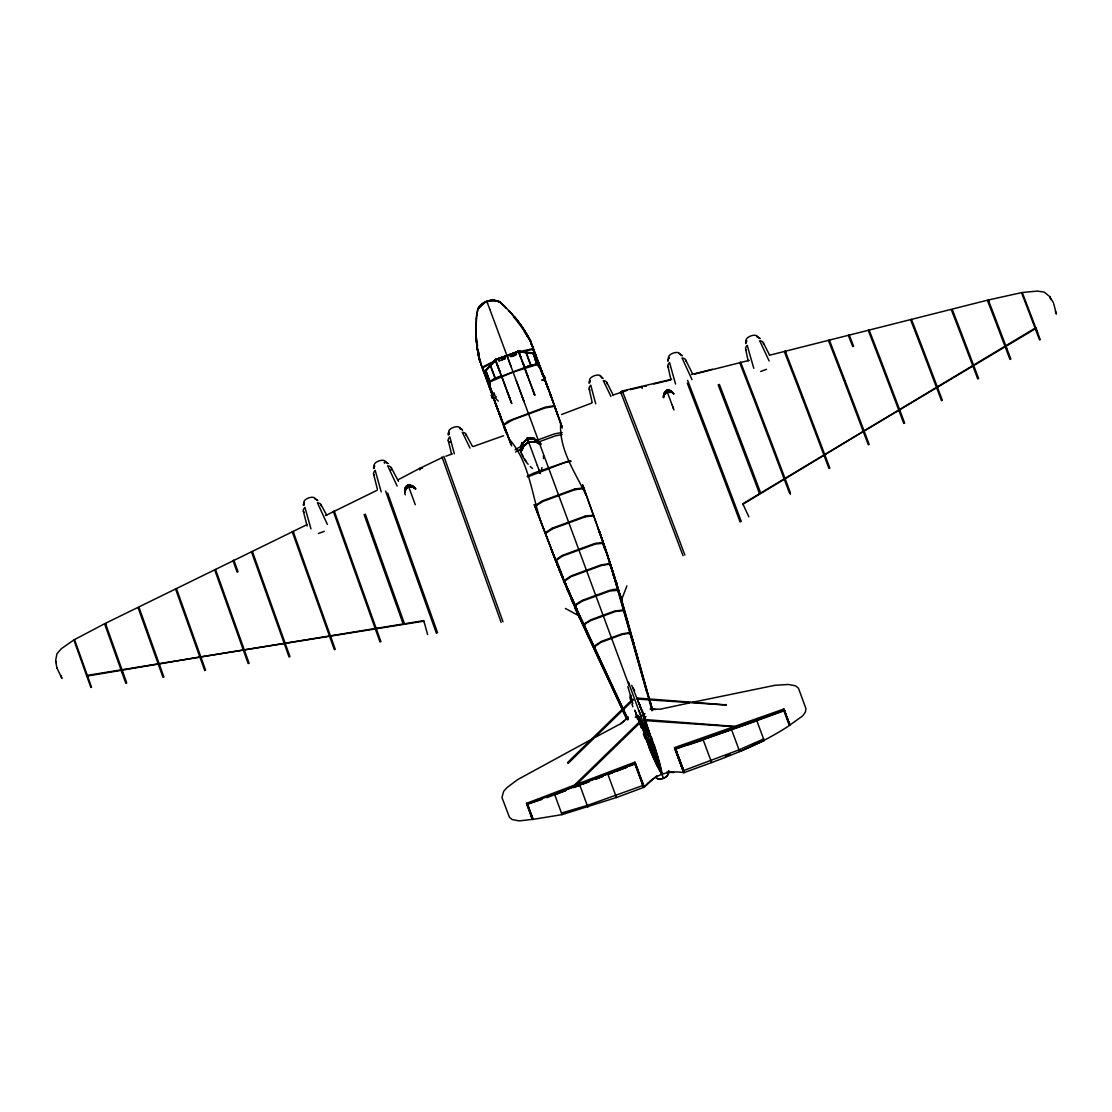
<?xml version="1.0" encoding="UTF-8"?>
<svg xmlns="http://www.w3.org/2000/svg" width="1112" height="1112" viewBox="0 0 1112 1112"><rect width="100%" height="100%" fill="white"/><g stroke="black" fill="none" stroke-linecap="round" stroke-linejoin="round"><path stroke-width="1.5" d="M651.604 741.968L654.12 744.581L660.167 764.639L661.682 773.452L657.095 765.751L648.63 746.597L648.824 742.983M529.159 441.784L535.122 441.853L529.145 441.784L535.053 441.575L534.33 441.784M656.469 778.261A7.159 6.324 -19.5 0 0 663.28 778.344L651.632 737.784L649.45 735.338M560.67 423.463C559.002 449.901 575.363 472.489 586.107 495.354M490.003 387.963L490.114 381.791L513.105 372.075L536.943 364.639L540.891 369.323M476.033 327.317L476.172 322.814M412.58 486.041C420.141 493.241 410.411 484.179 412.844 486.931L413.97 487.82M544.922 380.082L535.456 354.742L533.218 353.032L518.595 351.322L514.939 352.671M476.158 323.217L476.422 318.727M646.364 736.478L646.294 739.744L650.728 750.113L659.152 766.307C652.549 752.31 652.174 736.63 645.724 722.605M476.562 315.53L475.894 331.07M476.353 318.963L476.798 314.654M476.728 314.891L477.812 308.844M476.784 315.043L477.896 309.08L483.998 302.992M493.478 395.038L484.623 373.368L485.235 370.657L495.368 359.704L518.526 351.239L534.177 353.88L544.81 380.429M404.685 490.948L405.157 487.973L408.007 484.999L410.745 485.291M487.264 377.816L485.666 371.881L487.445 380.346L487.264 377.802M404.768 491.087L405.241 488.154C406.589 482.525 410.147 489.058 408.438 485.263L412.163 485.624L412.649 486.834L408.994 486.695L408.479 485.36L411.899 485.708L412.288 486.778L408.994 486.695M485.068 373.618L485.332 371.992L489.447 386.406M485.68 371.894L485.096 373.423L489.433 386.267L489.197 383.64M663.503 396.386L663.836 393.982L663.655 397.54M404.865 491.115L405.268 488.78L404.99 492.282L405.63 489.558C404.601 486.375 404.518 496.202 405.241 490.92M485.152 371.839L495.327 359.732L501.123 357.605M405.602 489.53L405.31 490.948L405.213 488.724M528.144 464.274A48.858 43.16 -19.5 0 1 520.541 451.277L521.75 442.826M304.076 504.639C301.547 507.447 305.87 498.523 303.784 505.334M374.327 467.721C375.647 461.383 371.936 471.099 374.327 467.721L374.035 468.347M448.72 431.901C450.707 433.36 446.371 437.502 448.72 431.901A5.907 2.766 -20.3 0 1 454.155 427.133A5.907 2.766 -20.3 0 1 459.937 428.704M442.645 457.352L419.738 468.36L419.891 469.903M663.572 397.512L663.906 394.051L663.225 397.512M521.931 444.452L520.694 450.235L521.361 451.361C519.651 450.555 523.293 451.18 522.96 446.746L521.931 444.452L522.904 446.732L521.542 450.944M673.691 393.843L671.203 391.271L673.747 393.773M518.053 351.545L525.976 352.198M517.664 351.17L518.345 351.573M527.755 375.953L518.526 351.239L533.941 353.588M522.112 444.564L520.736 450.249L522.07 444.536L522.96 446.746L521.208 451.347M484.623 373.368C485.722 365.667 490.6 383.362 489.461 386.823M522.334 448.97L522.89 446.732M544.185 377.315L544.407 378.247M541.21 470.404L542.03 467.526M535.303 439.546L536.067 441.95L540.376 444.327L540.057 443.035L535.303 439.546L536.095 441.909L538.013 443.202M540.057 443.035L540.265 444.425L540.001 443.202L535.275 439.671L536.067 441.95L539.862 444.23M626.89 585.941L621.538 599.855L607.75 556.306M641.763 723.064L641.707 726.344L651.562 747.375L660.125 771.645M673.01 392.883L671.175 391.354L673.719 393.843M412.872 486.875L415.082 488.599M632.144 699.67L567.606 762.471L568.023 763.499L633.798 699.49M575.432 784.641L575.682 785.336L641.429 721.368M448.664 434.764L448.97 434.069M667.631 391.938L666.463 390.729L664.142 393.3C667.061 396.261 665.893 386.642 670.786 390.868L671.273 392.077L668.117 391.994L667.047 390.52L670.508 390.951C671.954 395.469 661.709 388.06 670.564 391.16L670.911 392.022L668.173 391.772M589.652 380.276C587.219 386.156 591.695 381.597 589.652 380.276A5.907 2.766 -20.3 0 1 594.364 375.745A5.907 2.766 -20.3 0 1 600.827 376.329M408.257 485.666L411.954 485.916L412.288 486.778M529.326 442.215L535.762 441.95L534.455 438.517L527.783 438.142L528.992 442.896L526.713 438.531M483.706 371.533L483.845 371.922A173.958 153.748 -19.5 0 1 483.317 369.379M568.232 591.195L577.42 611.28M572.332 599.493L567.787 589.471M489.433 381.791L485.569 372.659M620.01 595.573L612.893 572.93M490.434 365.765L495.702 359.94M594.364 646.864L600.994 642.305L622.289 634.493L627.488 633.52L630.254 633.715L634.257 645.071M493.478 362.29L495.132 360.469M486.139 370.31L494.784 360.955M545.227 532.829L552.011 528.256M545.492 533.51L552.275 528.937M556 560.629L561.894 556.459A13.427 6.297 -20.3 0 1 564.493 555.361L593.405 544.769A13.427 6.297 -20.3 0 1 596.115 543.921L603.246 543.323M534.816 505.779L542.42 500.845M535.067 506.46L542.67 501.526M490.322 365.25L495.396 359.871L498.954 358.537M667.047 392.147L664.35 394.621L663.864 393.412M405.963 489.085C405.338 487.904 411.815 483.595 405.727 489.363L405.241 488.154M493.95 399L495.604 397.443M664.726 392.244L666.616 390.256L670.731 390.673M406.2 488.641L408.354 486.667L407.854 485.471M497.801 409.911L493.867 398.777L496.188 396.72M664.587 394.343L664.239 393.495L666.505 390.826M405.616 488.224L407.979 485.805M596.018 736.908L620.802 723.648L628.363 717.004M575.238 784.349L639.775 721.549M528.297 442.604L523.21 446.551L521.889 443.118L520.333 450.402L520.944 451.305M522.543 443.299L526.935 439.087L522.543 443.299L523.571 445.884L528.144 442.159L523.627 446.065L528.144 442.159M664.879 393.968L666.936 391.855L664.503 394.162M406.241 488.696L407.868 487.07M692.637 702.27L775.022 685.284L788.464 684.478L795.594 685.854L798.499 688.286L805.95 708.664L805.38 712.153L802.614 715.975L789.812 725.066L783.904 709.011L674.525 747.625L683.783 772.659C668.256 769.893 654.231 775.008 644.182 787.171L639.956 775.676M656.803 775.787L644.182 787.171L643.459 785.197M504.389 424.77L512.827 419.78L545.297 407.895L553.373 406.561M515.551 452.028L522.028 448.094M515.051 449.762L521.695 445.884M524.127 445.425L527.255 442.868M620.788 723.634L624.624 720.812M682.156 355.729L679.223 353.546L682.24 355.673M759.843 338.521L756.897 336.338L759.913 338.465M486.75 372.617L484.651 374.021M462.453 429.997L459.52 427.814L462.522 429.941M615.047 578.031L606.971 553.637M527.171 476.367L533.162 473.323L570.136 460.577M482.552 367.877L494.979 361.386M527.574 476.937L564.034 462.787L571.22 461.188M677.444 754.117L684.353 772.52C720.354 759.315 757.272 747.028 789.353 725.483L783.932 710.902M627.043 719.672L574.765 607.041M593.071 738.493L517.775 779.526L507.002 787.588L503.68 791.285L501.943 797.512L509.463 817.278L512.173 819.572L519.276 820.906L532.439 819.363L531.202 815.999M656.567 778.122A6.7 5.921 -19.5 0 0 662.919 778.275L663.53 778.052A6.7 5.921 -19.5 0 0 668.562 770.977M486.361 374.716L489.238 382.361L495.062 378.386L490.211 365.417M492.783 379.567L530.646 365.32L525.809 352.226M489.892 381.194L501.401 375.884M398.402 479.633L419.738 468.36L422.49 468.096M377.315 490.156L325.552 515.565M306.87 524.697L104.848 623.61L73.865 639.942L61.466 648.616L56.934 653.773L55.6 660.736L56.893 667.895M570.845 576.016L564.229 580.533L567.968 591.125M571.095 576.697L564.548 581.145L572.319 600.132M488.682 300.921L485.833 301.908M485.916 302.116L488.752 301.143M483.928 302.77L477.826 308.858A15.679 13.858 -19.5 0 1 490.767 300.31L494.784 300.296L500.33 302.381M756.785 720.687L733.072 729.055L756.785 720.687L756.535 719.923L764.194 740.578L739.661 751.559L731.404 729.236L702.756 739.132M575.085 608.431L623.415 711.805M535.275 355.214L533.802 354.269L536.123 359.94M540.279 367.78L535.15 355.089L537.874 361.873L536.443 359.788M763.61 738.993L739.035 749.836L683.644 770.56L675.387 748.348L684.353 772.52L683.644 770.56M751.545 745.109L756.16 743.08M568.552 591.556L578.601 614.616M571.054 598.187L572.332 601.717L571.026 598.131M572.471 601.648L574.904 606.763L567.69 588.693L576.641 608.584M572.722 600.522L576.683 610.307M552.289 528.144L584.968 516.177M552.525 528.825L585.218 516.844M501.359 375.759L495.368 378.247L490.462 365.167M318.407 533.496L324.231 531.355M760.691 371.464L766.515 369.323M495.799 360.288L482.302 367.196L487.529 380.026M564.757 581.882L564.965 581.02M569.372 593.683L559.836 570.901M575.543 604.942L575.154 607.402M556.5 560.253L556.431 561.449M725.232 756.021L729.903 754.2M571.707 575.655L601.147 564.868L609.473 563.714L616.159 581.673M571.957 576.336L601.397 565.549L608.236 564.326L610.21 564.465L613.574 576.016M542.573 500.775L574.529 489.072M542.823 501.456L574.765 489.753M639.428 774.216L634.952 762.137L526.518 803.309L532.439 819.363L526.907 804.337L635.425 763.374L554.415 794.343M589.179 781.583L581.367 784.586L589.193 781.639M595.42 779.178L603.232 776.162M620.023 702.2L576.461 608.57A1240.325 1096.182 -19.5 0 1 550.996 548.397L568.065 590.444M595.448 779.248L603.274 776.259M641.624 781.875L643.667 787.435L616.451 797.512L607.638 773.618L607.917 774.355L627.057 767.044M630.24 765.821L635.035 763.986L634.743 763.235L643.667 787.435L635.035 763.986M554.721 794.705L565.688 790.549L554.721 794.719L554.443 793.968L562.06 814.623L616.451 797.512L616.02 796.373M561.574 414.498L591.792 403.058M612.476 395.247L626.987 390.437M607.958 774.48L612.754 772.659M615.937 771.45L627.112 767.211M497.453 359.635L498.593 359.204M550.593 394.899L551.899 398.471M551.121 396.261L550.134 395.08M604.692 547.382L605.748 550.162L604.817 547.34M642.944 785.475L587.261 805.449L561.463 813.053M498.134 358.842L506.919 355.465L524.086 401.793L516.315 380.651M548.925 390.006L530.591 341.023A173.667 153.484 -19.5 0 0 514.536 316.892A173.472 153.317 -19.5 0 1 530.424 341.092L553.206 402.127M635.23 717.24L637.718 716.323M542.003 799.445L527.435 804.129L528.117 805.991M546.77 797.665L553.137 795.316M497.759 365.598C496.119 364.208 495.827 357.466 495.577 359.788M504.083 356.646L504.862 358.69L498.954 360.983L498.51 359.815M506.905 355.548L518.637 351.336M500.734 358.411L517.33 352.365M501.998 359.857L505.056 358.745L504.236 356.591M489.419 386.893L499.608 414.373M535.456 354.742L533.19 353.088L540.627 368.142L551.469 397.192M491.365 395.316L492.394 398.124L491.365 395.316L492.143 396.358M544.032 376.009L545.061 378.831L544.393 375.884M544.922 380.082L543.893 376.885M503.75 425.243L504.765 428.606L503.625 425.284M554.638 406.589L555.819 409.911M535.053 440.977L554.638 433.819L562.185 432.485M538.917 441.867L555.375 435.862L562.074 434.556M562.533 576.933L563.353 579.811M616.145 581.618L617.285 585.246C613.101 572.527 624.124 607.208 615.728 581.951M495.563 359.704L506.989 355.52L511.172 366.849M532.815 390.395L534.413 394.009L519.123 353.116M534.413 394.009L534.761 395.177L534.163 394.107M642.569 714.543L645.071 713.64M643.542 717.476L646.03 716.573M758.384 720.117L782.32 711.471M500.845 416.875L500.873 418.404L499.677 413.567M445.856 456.212L452.264 453.932M473.1 446.551L503.541 435.751M674.942 748.89L702.728 739.049M688.592 744.748L703.187 740.008M492.685 395.65L497.787 409.397M731.348 729.18L784.294 710.234L789.812 725.066L786.865 717.254M704.66 739.077L731.501 729.639L704.619 738.966M614.449 577.17L599.09 530.771A1240.325 1096.182 -19.5 0 1 618.953 593.099M675.651 749.113L703.034 739.508L702.784 738.757L711.638 762.637M602.621 543.351L603.441 544.213M617.494 590.333L610.14 590.958L582.535 601.022L576.155 604.942L575.39 607.958M611.086 567.05L612.406 570.303M518.484 351.976L533.204 348.556L537.179 359.802M574.682 489.03L583.633 487.89M574.932 489.697L583.883 488.585M614.588 577.74L620.996 598.854M618.647 590.736L615.562 581.965M520.402 352.101L533.454 349.237M561.727 813.734L566.564 812.302M619.94 593.725L652.424 710.373M490.267 300.476L486.945 301.644A15.679 13.858 -19.5 0 0 480.231 306.064M490.336 300.685L494.868 300.532M585.246 516.079L593.363 515.203M585.482 516.76L593.613 515.885M749.224 360.357L712.639 369.559M769.434 355.242L987.956 300.073L1022.22 292.498L1037.329 291.094L1044.168 292.095L1049.714 296.543L1053.356 302.714M694.819 374.021L711.027 369.962M691.483 374.494L712.556 369.226M630.309 389.645L641.93 386.851L642.333 387.907M653.759 384.001L670.244 380.04M621.858 391.104L671.676 379.275M536.512 363.958L524.642 367.252L522.821 362.331M667.951 360.955L668.757 357.397L667.853 360.969M479.536 358.092L479.369 358.12A175.362 154.985 -19.5 0 0 480.245 362.192M689.315 702.979L660.18 709.22L650.103 709.053L655.427 709.525M650.339 701.95L652.563 710.332L619.328 592.487M86.569 675.498L423.741 620.635L427.633 634.535M198.756 657.261L86.792 676.124M562.06 814.623L533.065 819.377L531.411 814.901M200.424 656.983L423.894 621.135L424.2 621.928M534.107 355.228L537.054 361.859M534.177 355.451L535.859 355.27M541.989 379.943L545.075 380.026L548.146 389.228M542.072 380.165L545.144 380.234L549.564 392.314M412.246 486.653L408.896 486.389L412.232 486.583M553.123 405.88L545.061 407.214L508.184 421.114L503.653 424.603L506.572 432.79M666.755 772.131L673.705 772.506M487.445 379.359L486.57 379.289M670.453 391.897L667.52 391.632M411.829 486.667L408.91 486.458M534.372 438.197L527.032 437.753L537.416 465.719M534.094 439.073C518.998 440.227 536.318 435.807 535.122 441.853M636.703 698.002L726.219 704.883M637.051 699.045L726.136 705.064M645.141 719.575L734.49 726.372M643.778 720.506L734.754 726.734M670.522 391.049L667.117 390.701L670.508 390.951M524.433 352.435L529.409 353.018M517.872 351.531L521.556 352.004M518.331 351.656L520.36 351.865M526.115 352.699L524.238 352.407M618.786 591.417C617.09 587.428 611.572 590.027 608.333 590.792L582.285 600.341L575.891 604.261L575.071 605.136L579.602 617.911M623.735 610.627L615.464 611.517L591.209 620.399L586.26 623.193L584.273 625.083L588.54 637.162M602.773 378.302L600.438 376.162L602.773 378.302L602.106 377.969M537.43 364.208L530.966 365.236L526.157 352.254M536.985 364.166L524.53 367.419L522.696 362.456M565.396 608.472L578.546 615.603L561.073 574.431M500.247 302.144L498.593 301.227L503.361 305.133M500.386 302.534L498.51 301.366A15.526 13.719 -19.5 0 0 477.965 308.9M537.527 471.752L540.168 473.239M538.083 443.104L539.918 444.147M641.86 715.058L642.819 715.697M641.443 386.462L642.013 388.005M492.685 396.192L493.436 397.665M495.271 359.815L499.413 371.033M535.636 439.421L540.376 443.049M537.958 440.991L540.807 443.855M671.523 392.049L672.621 393.022M671.175 391.41L673.372 393.217L671.175 391.354M413.303 486.597L415.568 488.515M413.261 486.417L415.818 489.002M530.257 466.484L532.551 468.527M533.343 353.032L534.066 353.685M500.15 302.255L506.349 308.149M503.152 305.008L506.294 307.996M543.824 376.704L545.2 380.401M506.085 307.857L509.213 311.11M651.562 747.375L652.883 748.751L659.152 766.307M495.187 397.887L498.259 401.084M509.074 310.707L514.606 317.128A173.667 153.484 -19.5 0 1 530.66 341.273M508.948 310.818L511.979 314.154M511.715 313.862L514.661 317.281A173.667 153.484 -19.5 0 1 530.716 341.426M513.452 316.823L515.245 318.908A173.667 153.484 -19.5 0 1 516.983 321.048M849.207 334.962L853.655 346.291M848.317 335.296L852.765 346.624M524.419 331.543L524.892 332.252M538.764 365.473L540.21 367.669L534.121 354.116M829.33 340.036L841.423 371.297A224.638 2.697 69.4 0 1 845.037 380.763M828.44 340.383L840.533 371.63A224.638 2.697 69.4 0 1 844.147 381.11A208.57 2.502 69.4 0 1 868.291 444.842M784.294 351.434L797.79 386.323A243.625 2.919 69.4 0 1 801.849 396.928M748.835 516.858L742.816 503.75L1035.731 327.762L1040.248 339.688M647.99 728.958L654.926 750.127L656.136 757.8L652.049 751.184L643.528 730.584M763.36 342.788L769.462 354.881M685.687 359.996L692.456 373.618M606.902 382.625L613.018 394.704M465.97 434.25L472.35 446.204M391.341 467.832L398.457 481.287M321.076 504.82L326.733 515.273M620.482 391.619L644.668 454.322A285.895 3.392 69.4 0 1 683.018 555.764M384.168 462.467L384.641 463.301M631.713 685.256L641.832 710.721M869.139 330L879.995 358.05A207.986 2.488 69.4 0 1 883.206 366.487A191.764 2.293 69.4 0 1 904.681 423.13M868.25 330.333L879.092 358.384A207.986 2.488 69.4 0 1 882.316 366.821A191.764 2.293 69.4 0 1 903.778 423.463M530.118 340.995L531.439 343.441M987.442 300.49L994.476 318.713A165.521 1.988 69.4 0 1 996.519 324.065A150.606 1.807 69.4 0 1 1006.568 350.516L1009.946 359.426M520.221 450.235L521.055 451.945M634.632 690.802L633.159 687.8M911.451 319.311L920.986 343.969A191.153 2.293 69.4 0 1 923.794 351.309A174.626 2.099 69.4 0 1 942.406 400.417M910.561 319.658L920.083 344.303A191.153 2.293 69.4 0 1 922.89 351.656A174.626 2.099 69.4 0 1 941.516 400.751M740.578 362.123L755.562 400.82A266.769 3.197 69.4 0 1 760.038 412.552A249.783 2.988 69.4 0 1 790.048 491.796L790.41 494.145L789.131 492.143A249.783 2.988 69.4 0 0 759.121 412.913A266.769 3.197 69.4 0 0 754.645 401.168L739.661 362.47M623.262 711.861L627.182 719.617M619.829 702.145L628.03 719.394M518.373 350.836L519.401 353.366M619.968 702.534L576.572 608.876A1240.325 1096.182 -19.5 0 1 551.079 548.619M610.947 396.442L603.274 380.624A9.424 4.406 -20.3 0 1 606.985 383.807M470.001 448.08L462.328 432.262A9.424 4.406 -20.3 0 1 466.039 435.445M485.986 372.214L488.71 378.427M637.871 700.991L639.497 704.688M489.808 381.152L485.235 370.671L493.367 397.484M488.905 378.483L489.989 380.999M563.506 580.825L564.827 583.925M566.786 588.554L568.093 591.64M666.616 390.256L672.051 404.754M569.358 594.183L561.449 574.96M1022.345 292.803L1027.557 306.342A160.559 1.918 69.4 0 1 1029.67 311.86A145.797 1.737 69.4 0 1 1037.621 332.724M1021.664 293.068L1026.876 306.606A160.559 1.918 69.4 0 1 1028.975 312.111A145.797 1.737 69.4 0 1 1036.926 332.988L1039.553 339.938M951.302 309.664L959.461 330.806A177.281 2.127 69.4 0 1 961.866 337.103A161.782 1.932 69.4 0 1 975.085 371.881L977.74 378.942M408.007 484.999L415.29 504.737M643.334 734.017L645.168 738.632M508.17 436.474L506.099 431.4L506.766 433.388M551.788 550.635L561.226 574.362M561.143 574.626L534.219 504.667M1035.967 328.387L863.649 431.303L743.011 504.222L743.302 505.029M485.221 371.783L487.445 378.191M639.289 704.174L646.67 724.204M1049.811 296.751L1050.868 299.628M687.619 380.401L702.45 418.974A287.758 3.433 69.4 0 1 706.37 429.274L707.468 432.151A270.855 3.239 69.4 0 1 741.301 521.556M663.35 778.511L662.905 777.357L663.225 778.205M509.226 439.17C530.021 462.661 531.564 495.743 541.85 524.169M553.554 554.832L560.851 573.486M687.341 383.237L701.241 419.419A287.758 3.433 69.4 0 1 705.175 429.732L706.273 432.596A270.855 3.239 69.4 0 1 740.106 522.001M763.847 739.688L764.194 740.578M619.592 594.572L618.564 591.681M520.93 357.174L518.776 351.392M557.126 561.866L559.002 566.689M559.336 567.593L563.367 577.962M719.381 384.391L729.138 409.869A276.707 3.308 69.4 0 1 732.864 419.627L733.892 422.338A259.694 3.1 69.4 0 1 760.413 492.324L759.538 493.617L759.218 492.783A259.694 3.1 69.4 0 0 732.697 422.796L731.654 420.072A276.707 3.308 69.4 0 0 727.943 410.328L718.171 384.835M635.105 764.18L636.356 767.544M579.95 785.586L579.519 784.433M492.783 395.886L494.006 399.166M498.371 410.815L511.673 445.912M534.385 504.653L551.149 548.341M498.204 410.87L511.256 444.856M501.151 419.182L506.738 433.916M503.597 426.118L505.46 430.983M646.586 731.487L647.74 734.504L647.17 728.735L642.847 713.987L657.136 754.673L661.807 773.799C650.617 756.077 645.321 735.296 638.093 715.739L644.418 729.75L647.74 734.504L646.656 731.474M635.425 711.736L634.813 710.123L641.527 727.915M499.066 360.816L498.287 358.787M542.461 525.767L548.702 542.156M549.231 543.546L552.998 553.401M499.052 412.635L511.242 444.508M1005.665 346.318L1007.194 350.336M495.271 359.468L496.105 361.9M526.518 803.309L527.352 805.533M1055.357 311.318L1056.4 314.084L1053.717 303.673M1010.85 359.093L1007.472 350.183A150.606 1.807 69.4 0 0 997.422 323.731A163.617 1.96 69.4 0 0 994.767 316.809L988.346 300.157L988.804 301.394M978.643 378.608L975.975 371.547A161.782 1.932 69.4 0 0 962.77 336.769A177.281 2.127 69.4 0 0 960.365 330.472L952.372 309.817M635.675 714.21L637.385 718.741M1050.201 297.863L1049.937 297.154M518.331 351.017L520.569 357.23M509.88 354.519L510.644 356.563L516.454 354.45L515.843 352.365L509.727 354.575C509.032 358.703 517.58 355.159 516.204 353.324M635.633 712.236L641.721 728.416M496.174 361.887L501.873 377.357M786.309 715.753L783.904 709.011M496.063 361.567L497.453 365.778M493.019 396.511L498.44 411.037M789.812 725.066L784.238 710.068L674.928 748.849L683.783 772.673L674.525 747.625M641.596 710.054L638.913 702.742L643.709 716.003M628.794 683.616L628.349 682.129L652.883 748.751M486.861 301.435L487.473 303.076M487.403 302.867L489.85 309.483M660.639 770.672L661.779 773.938L660.653 770.658M497.606 365.361L499.719 370.866M497.495 365.389L504.737 384.377M769.156 361.011L759.732 340.8A9.424 4.406 -20.3 0 1 763.444 343.983M753.783 368.308L747.222 345.373A9.424 4.406 -20.3 0 0 746.347 350.238M692.025 379.678L682.045 358.008A9.424 4.406 -20.3 0 1 685.756 361.192M675.554 384.043L669.549 362.582A9.424 4.406 -20.3 0 0 668.673 367.447M545.172 380.86L548.16 388.936M556.973 413.108L557.334 414.109M535.442 355.187L543.17 376.065M524.892 368.92L527.519 376.037M639.164 711.096L640.359 714.335M641.124 716.378L641.388 717.101M489.78 309.261L507.308 356.591M522.376 397.192L629.086 685.548M501.873 377.149L510.033 398.749M504.514 384.279L511.756 403.6L507.225 391.632M495.549 403.559L479.383 359.788A172.999 152.956 -19.1 0 1 475.811 326.942M481.343 365.334L497.62 409.591M587.9 807.159L579.658 784.822M397.137 486.055L387.699 465.845A9.424 4.406 -20.3 0 1 390.882 470.348M381.207 491.879L375.203 470.418A9.424 4.406 -20.3 0 0 374.327 475.283M327.414 524.516L317.448 502.832A9.424 4.406 -20.3 0 1 321.159 506.016M310.957 528.867L304.938 507.419A9.424 4.406 -20.3 0 0 304.062 512.271M672.037 404.712L673.372 408.326M676.916 752.685L675.707 749.293M527.519 375.842L534.761 395.177M634.952 762.137L644.182 787.171M672.788 406.756L673.969 409.98M537.346 465.539L539.153 470.432M539.042 470.154L539.668 471.835M233.951 560.378L238.037 571.832M233.034 560.698L237.134 572.152M644.501 725.594L645.196 727.47M539.542 471.53L540.057 472.92M558.349 567.523L555.75 559.948L561.643 555.778A13.427 6.297 -20.3 0 1 564.243 554.679L593.155 544.088A13.427 6.297 -20.3 0 1 595.851 543.254L602.996 542.642L605.832 550.204M443.855 456.337L502.985 621.719M441.992 456.99L501.137 622.386M252.368 551.427L289.982 656.705M251.465 551.747L289.078 657.039M642.25 710.332L646.545 722.272M539.932 472.572L540.293 473.587M292.22 531.703L334.378 649.714M215.561 569.455L249.102 663.322M214.658 569.775L248.198 663.642M56.92 667.964L61.938 678.417L60.938 675.623M785.697 352.49L785.197 351.1L798.694 385.975A243.625 2.919 69.4 0 1 802.739 396.581A227.654 2.724 69.4 0 1 829.858 468.18M499.205 413.733L499.705 415.096M334.239 511.006L380.929 641.693M333.308 511.339L380.012 642.027M176.447 588.609L205.65 670.355M175.543 588.929L204.747 670.675M104.611 623.915L125.837 683.324M55.683 660.959L56.337 662.794M550.148 393.912L561.643 426.035M653.022 746.847L661.682 771.075M493.867 398.777L501.776 420.962M139.153 607.791L163.923 677.097M138.055 607.597L163.005 677.416M561.866 426.313L549.648 392.022L562.283 427.995M582.785 485.027L600.021 533.399M582.646 485.124L598.937 530.827M537.527 363.513L535.275 357.16M387.657 493.033L437.614 632.825M385.586 491.059L436.404 633.256M365.292 514.119L404.448 623.707L403.197 623.999L364.083 514.55M293.624 532.787L293.123 531.383L335.282 649.394M233.395 560.253L233.742 561.226M126.74 683.004L105.515 623.596L105.96 624.833M121.514 670.244L122.959 674.289M74.671 639.998L91.559 687.244M73.976 640.248L90.864 687.494M597.7 527.394L600.73 535.914M622.887 392.536L622.317 390.938L640.86 438.781A297.488 3.517 69.4 0 1 645.28 450.388L646.517 453.627A285.895 3.392 69.4 0 1 684.853 555.069M545.422 378.692L545.005 377.524L545.061 378.831M608.917 559.67L609.89 562.853M554.443 405.991L557.098 413.511M616.965 584.453L612.642 572.221L646.795 692.401M617.744 589.499L622.261 602.287M628.002 622.706L623.54 609.918L614.436 611.113L590.917 619.745L584.829 623.498L583.967 624.43L588.248 636.523M634.076 644.39L630.059 633.02L628.711 632.839L622.081 633.798L601.481 641.332L594.058 646.211L598.381 658.221M500.164 414.929L500.942 417.139M491.448 392.703L492.171 394.76M492.755 397.999L492.338 396.817L492.394 398.124M601.231 537.36L607.249 554.832M627.835 686.674L632.075 700.921L630.448 696.223M631.936 703.965L632.909 706.773M599.882 533.009L608.278 557.348M609.015 559.975L609.96 562.839M494.006 392.772L495.521 397.234M603.19 544.991L604.858 549.898M614.602 579.088L616.145 583.675M533.635 354.645L533.204 353.171M630.601 696.668L632.784 703.562M613.324 573.973L613.365 574.112A1240.325 1095.765 -19.5 0 1 619.064 593.391A1240.325 1096.182 -19.5 0 0 599.173 530.994M535.859 361.066L533.982 354.964M535.706 361.344L533.371 353.199M535.817 361.178L536.707 364.041L533.816 354.7M451.5 453.877L448.275 440.727M377.357 489.058L373.646 474.31M307.107 526.045L303.381 511.312M630.379 695.612L631.713 700.073M629.823 697.293L630.587 699.948M631.31 698.725L632.172 701.644L630.629 694.778M595.698 403.725L590.764 385.211A9.424 4.406 -20.3 0 0 589.902 390.062M540.362 442.854L540.877 444.689M454.322 453.821L449.832 436.835A9.424 4.406 -20.3 0 0 450.193 442.381M643.834 717.587L647.823 734.684L644.738 729.945L639.247 717.018M647.045 692.623L618.925 593.016A1240.325 1095.765 -19.5 0 0 599.076 530.716M646.906 692.234L651.993 710.79M540.557 368.114L542.142 374.049M748.167 360.872L745.666 349.265M670.911 379.706L667.992 366.473M592.126 402.322L589.221 389.103M726.358 705.383L725.997 704.438M478.368 351.281L478.785 354.005M476.047 326.928L476.033 331.432A173.667 153.484 -19.5 0 0 479.536 360.177M668.938 358.37A5.907 2.766 -20.3 0 1 673.135 353.13A5.907 2.766 -20.3 0 1 679.654 354.45M746.625 341.162A5.907 2.766 -20.3 0 1 750.808 335.921A5.907 2.766 -20.3 0 1 757.328 337.242M644.543 386.267A2.099 1.251 -20.5 0 1 646.447 386.239M801.849 396.942A227.654 2.724 69.4 0 1 828.968 468.527M845.051 380.777A208.57 2.502 69.4 0 1 869.195 444.508M405.324 494.812A33.457 29.551 -19.5 0 1 404.643 493.089M374.174 465.608A5.907 2.766 -20.3 0 1 379.526 460.715A5.907 2.766 -20.3 0 1 385.308 462.286M304.34 503.194A5.907 2.766 -20.3 0 1 307.815 498.245A5.907 2.766 -20.3 0 1 315.002 498.523M420.572 468.986A2.099 1.251 -20.3 0 1 422.06 467.777M483.97 372.228A173.472 153.317 -19.5 0 1 483.372 369.531M479.564 359.732A173.472 153.317 -19.5 0 1 476.047 331.029M479.48 360.024A173.667 153.484 -19.5 0 1 475.964 331.293M483.817 372.27A173.667 153.484 -19.5 0 1 482.942 368.211M477.493 345.832A175.362 154.985 -19.5 0 1 477.229 343.08M481.426 365.514A173.667 153.484 -19.5 0 1 480.551 361.456M480.12 361.803A173.667 153.484 -19.5 0 1 478.063 350.919M477.354 345.443A173.667 153.484 -19.5 0 1 477.09 342.691M477.952 309.233A15.679 13.858 -19.5 0 1 479.383 307.065M490.892 300.699A15.679 13.858 -19.5 0 1 494.909 300.685M496.216 300.893A15.679 13.858 -19.5 0 1 498.704 301.63M576.6 608.959A1240.325 1095.765 -19.5 0 1 551.107 548.716M576.461 608.57A1240.325 1095.765 -19.5 0 1 550.982 548.341M531.23 344.136A173.667 153.484 -19.5 0 1 532.537 346.583M531.3 344.331A173.667 153.484 -19.5 0 1 532.606 346.777M517.831 322.132A173.667 153.484 -19.5 0 1 520.333 325.441M521.139 326.553A173.667 153.484 -19.5 0 1 522.723 328.818M523.502 329.958A173.667 153.484 -19.5 0 1 525.031 332.266M525.767 333.447A173.667 153.484 -19.5 0 1 527.227 335.796M668.757 770.672A7.159 6.324 -19.5 0 1 663.294 778.331M599.201 531.105A1240.325 1095.765 -19.5 0 1 612.907 572.485M526.504 461.744A48.553 42.895 -19.5 0 1 524.808 459.298M523.307 456.74A48.553 42.895 -19.5 0 1 522.028 454.071M543.407 455.628A48.858 43.16 -19.5 0 1 543.476 458.658M745.624 342.301C745.749 347.055 747.598 336.116 745.624 342.301M405.282 488.78L404.81 491.601L405.31 488.807M485.388 370.602L485.124 371.533L485.388 370.616M415.332 488.335L412.566 486.139L415.304 488.432M666.561 390.91L664.198 393.384L666.561 390.91M407.937 485.652L405.574 488.126L407.895 485.569M527.018 439.226L522.64 443.452L527.018 439.226M317.643 500.525L314.626 498.385L317.629 500.511M387.907 463.523L384.891 461.397L387.893 463.509M579.797 785.183L573.528 787.56L579.811 785.211M496.133 359.565L495.271 359.746L496.105 359.51M534.121 439.226L528.033 438.851L534.121 439.24M411.913 485.805L408.507 485.457L411.913 485.819M540.001 443.202L535.247 439.754L539.987 443.202M527.366 336.185L525.156 332.655A174.987 154.651 -19.5 0 1 529.451 339.772L527.366 336.185M628.044 719.561L619.87 702.27L628.072 719.506M527.783 805.046L533.065 819.377L527.783 805.046M478.619 354.033L478.202 351.309A175.362 154.985 -19.5 0 0 478.619 354.047M534.997 353.519A175.154 154.804 -19.5 0 0 533.009 349.863A175.362 154.985 -19.5 0 1 534.997 353.519"/></g></svg>
